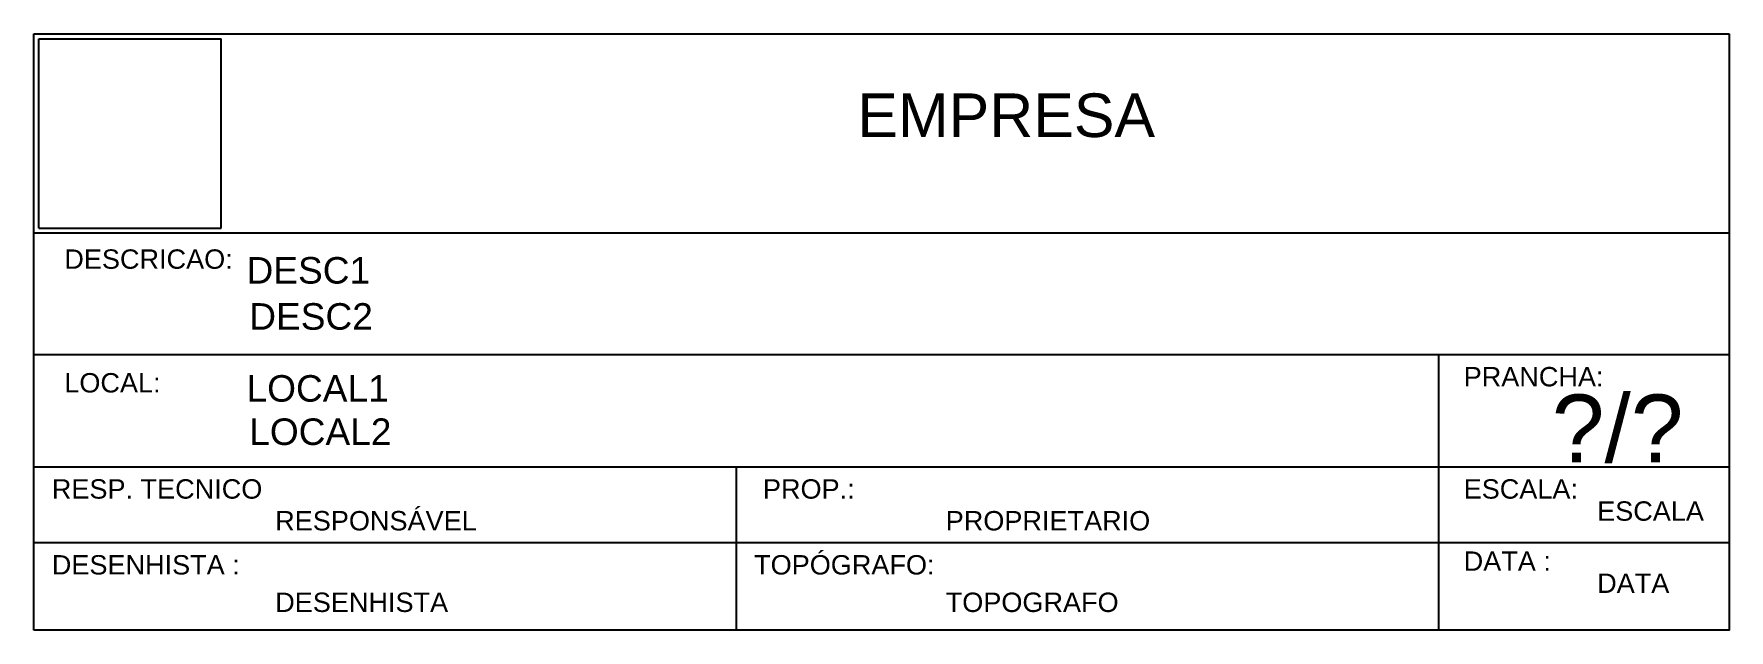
# Model space of a CAD drawing. Extents: x -175 to 0, y 0 to 62.
import ezdxf
from ezdxf.enums import TextEntityAlignment as Align

# ---------------------------------------------------------------- set-up
doc = ezdxf.new("R2010")
doc.units = 0
doc.layers.add('CARIMBO', color=7, linetype='Continuous')
doc.layers.add('pranchas', color=7, linetype='Continuous')
doc.styles.add('Arial', font='arial.ttf')
doc.styles.add('ROMANS', font='arial.ttf', dxfattribs={"height": 2.5})
doc.styles.get("Standard").update_dxf_attribs({"font": 'arial.ttf'})

msp = doc.modelspace()

# ---------------------------------------------------------------- linework, layer by layer
for p, q in [((-175, 61.55), (0, 61.55)), ((-175, 0), (-175, 61.55))]:
    msp.add_line(p, q)
msp.add_lwpolyline([(0, 61.55), (0, 0), (-175, 0)])
at = {"layer": 'CARIMBO', "color": 8}
for p, q in [((-174.5, 41.5), (-174.5, 61.05)), ((-174.5, 61.05), (-155.67, 61.05)), ((-155.67, 41.5), (-155.67, 61.05)), ((-175, 41), (0, 41)), ((-174.5, 41.5), (-155.67, 41.5)), ((-175, 28.45), (0, 28.45)), ((-30, 28.45), (-30, 0)), ((-175, 16.86), (0, 16.86)), ((-102.5, 16.86), (-102.5, 0)), ((-175, 9.03), (0, 9.03))]:
    msp.add_line(p, q, dxfattribs=at)

# ---------------------------------------------------------------- texts
at = {"style": 'ROMANS'}
for s, p in [('DESCRICAO:', (-171.86, 37.3)), ('LOCAL:', (-171.86, 24.53)), ('PRANCHA:', (-27.4, 25.16)), ('RESP. TECNICO', (-173.15, 13.57)), ('PROP.:', (-99.74, 13.57)), ('ESCALA:', (-27.4, 13.57)), ('DESENHISTA :', (-173.15, 5.74)), ('TOPÓGRAFO:', (-100.65, 5.74)), ('DATA :', (-27.4, 6.12))]:
    msp.add_text(s, height=2, dxfattribs=at).set_placement(p)
at = {"layer": 'CARIMBO', "style": 'Arial', "flags": 8}
msp.add_attdef('EMPRESA', text='H. B. Construções e Serviços EPP', height=4.5, dxfattribs=at).set_placement((-74.63, 50.9), align=Align.CENTER)
for tag, p in [('DESC1', (-153.05, 35.77)), ('DESC2', (-152.77, 31.01)), ('LOCAL1', (-153.05, 23.58)), ('LOCAL2', (-152.77, 19.11))]:
    msp.add_attdef(tag, p, '', height=2.74, dxfattribs=at)
at = {"layer": 'CARIMBO', "color": 7, "style": 'Arial', "flags": 8}
for tag, p, s in [('RESPONSÁVEL', (-150.09, 10.29), ''), ('PROPRIETARIO', (-80.87, 10.29), ''), ('ESCALA', (-13.62, 11.29), '1/xxx'), ('DATA', (-13.62, 3.84), ''), ('DESENHISTA', (-150.09, 1.87), ''), ('TOPOGRAFO', (-80.87, 1.87), '')]:
    msp.add_attdef(tag, p, s, height=2, dxfattribs=at)
at = {"layer": 'pranchas', "flags": 8}
msp.add_attdef('?/?', (-18.3, 17.32), '1/1', height=7, dxfattribs=at)

doc.saveas('drawing.dxf')
